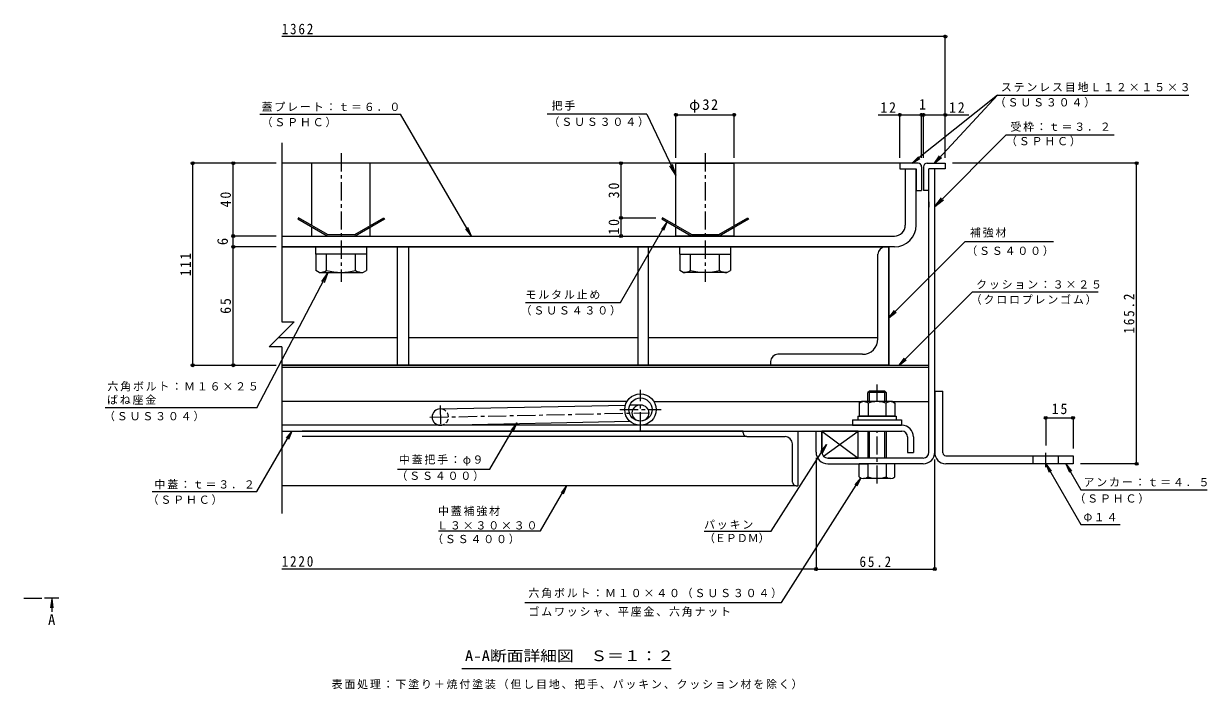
# Model space of a CAD drawing. Units: millimetres at full size. Extents: x -524 to 546, y -392 to 372.
# Drawn here: x -107 to 544, y 6 to 372 of the extents above; entities that cross this region are included whole.
import ezdxf
from ezdxf.enums import TextEntityAlignment as Align

# ---------------------------------------------------------------- set-up
doc = ezdxf.new("R2010")
doc.units = ezdxf.units.MM
doc.header["$LTSCALE"] = 2
doc.header["$PDMODE"] = 32
doc.header["$PDSIZE"] = 1.6
doc.linetypes.add('CHAIN1', pattern=[8, 5, -1, 1, -1])
doc.linetypes.add('DASHED1', pattern=[1.8, 1.2, -0.6])
for name, color, linetype, lineweight in [('0-2_仕上', 3, 'Continuous', 9), ('0-5_寸法', 7, 'Continuous', 9), ('D-1', 2, 'Continuous', 9), ('D-2', 3, 'Continuous', 9), ('D-3', 4, 'Continuous', 9), ('D-5', 7, 'Continuous', 9), ('D-6', 6, 'Continuous', 9), ('D-7', 5, 'Continuous', 5), ('D-8', 5, 'Continuous', 5), ('D-9', 134, 'Continuous', 5), ('D-A', 3, 'Continuous', 9), ('D-B', 6, 'Continuous', 9), ('D-C', 2, 'Continuous', 9), ('D-D', 4, 'Continuous', 9), ('D-E', 3, 'Continuous', 9), ('D-F', 7, 'Continuous', 9)]:
    doc.layers.add(name, color=color, linetype=linetype, lineweight=lineweight)
doc.styles.add('ＭＳ ゴシック', font='')
doc.styles.get('ＭＳ ゴシック').set_extended_font_data('MS Gothic')

msp = doc.modelspace()

# ---------------------------------------------------------------- linework, layer by layer
at = {"layer": '0-2_仕上', "color": 4, "linetype": 'CHAIN1'}
msp.add_line((-106.656, 55.892), (-95.257, 55.892), dxfattribs=at)
at = {"layer": '0-2_仕上', "color": 4}
for q in [(-91.91, 50.535), (-90.605, 50.535), (-91.257, 48.371)]:
    msp.add_line((-91.257, 55.492), q, dxfattribs=at)
msp.add_solid([(-87.257, 55.492), (-87.257, 56.292), (-95.257, 55.492), (-95.257, 56.292)], dxfattribs=at)
at = {"layer": 'D-1'}
for p, q in [((390.746, 136.048), (390.746, 291.848)), ((393.946, 291.848), (390.746, 291.848)), ((393.946, 136.048), (393.946, 291.848)), ((331.946, 136.048), (331.946, 147.648)), ((387.546, 132.848), (335.146, 132.848)), ((335.146, 129.648), (357.246, 129.648)), ((387.546, 129.648), (367.246, 129.648))]:
    msp.add_line(p, q, dxfattribs=at)
msp.add_lwpolyline([(328.746, 136.048), (328.746, 147.648), (331.946, 147.648)], dxfattribs=at)
for centre, radius, start, end in [((335.146, 136.048), 6.4, 180, 270), ((335.146, 136.048), 3.2, 180, 270), ((387.546, 136.048), 3.2, 270, 0), ((387.546, 136.048), 6.4, 270, 0)]:
    msp.add_arc(centre, radius, start, end, dxfattribs=at)
at = {"layer": 'D-2'}
for p, q in [((377.746, 291.848), (383.746, 291.848)), ((377.746, 291.848), (377.746, 260.848)), ((383.746, 260.848), (383.746, 291.848)), ((35.115, 254.848), (371.746, 254.848)), ((371.746, 248.848), (35.115, 248.848))]:
    msp.add_line(p, q, dxfattribs=at)
at = {"layer": 'D-2', "linetype": 'CHAIN1'}
for p, q in [((232.246, 148.149), (232.246, 170.345)), ((220.897, 159.498), (243.594, 159.498))]:
    msp.add_line(p, q, dxfattribs=at)
at = {"layer": 'D-2'}
for radius in [8.65, 6.35]:
    msp.add_circle((232.246, 159.498), radius, dxfattribs=at)
for radius in [6, 12]:
    msp.add_arc((371.746, 260.848), radius, 270, 0, dxfattribs=at)
at = {"layer": 'D-3'}
for p, q in [((374.746, 294.848), (35.115, 294.848)), ((374.746, 294.848), (374.746, 291.848)), ((384.746, 294.848), (374.746, 294.848)), ((386.746, 292.848), (386.746, 279.848)), ((387.746, 292.848), (387.746, 279.848)), ((389.746, 294.848), (399.746, 294.848)), ((399.746, 294.848), (399.746, 291.848)), ((374.746, 291.848), (383.746, 291.848)), ((383.746, 291.848), (383.746, 279.848)), ((399.746, 291.848), (390.746, 291.848)), ((390.746, 279.848), (390.746, 291.848)), ((383.746, 279.848), (386.746, 279.848)), ((390.746, 279.848), (387.746, 279.848)), ((60.031, 254.848), (43.911, 264.155)), ((46.043, 263.848), (45.643, 263.155)), ((91.581, 264.155), (75.46, 254.848)), ((89.449, 263.848), (89.849, 263.155)), ((260.031, 254.848), (243.911, 264.155)), ((246.043, 263.848), (245.643, 263.155)), ((291.581, 264.155), (275.46, 254.848)), ((289.448, 263.848), (289.848, 263.155)), ((60.031, 254.848), (75.46, 254.848)), ((60.246, 255.648), (75.246, 255.648)), ((260.031, 254.848), (275.46, 254.848)), ((260.246, 255.648), (275.246, 255.648))]:
    msp.add_line(p, q, dxfattribs=at)
for points in [[(60.246, 255.648), (44.311, 264.848), (43.911, 264.155)], [(75.246, 255.648), (91.181, 264.848), (91.581, 264.155)], [(260.246, 255.648), (244.311, 264.848), (243.911, 264.155)], [(275.246, 255.648), (291.181, 264.848), (291.581, 264.155)]]:
    msp.add_lwpolyline(points, dxfattribs=at)
for centre, start, end in [((384.746, 292.848), 0, 90), ((389.746, 292.848), 90, 180)]:
    msp.add_arc(centre, 2, start, end, dxfattribs=at)
at = {"layer": 'D-5'}
for p, q in [((428.455, 332.327), (381.527, 294.848)), ((428.455, 332.327), (393.752, 294.848)), ((428.455, 332.327), (533.624, 332.327)), ((23.025, 321.798), (100.461, 321.798)), ((139.32, 254.848), (100.461, 321.798)), ((235.663, 321.798), (181.012, 321.798)), ((235.663, 321.798), (251.746, 288.381)), ((433.225, 310.456), (393.946, 271.042)), ((433.225, 310.456), (492.493, 310.456)), ((251.746, 288.381), (248.46, 293.401)), ((251.746, 288.381), (249.872, 294.08)), ((381.529, 294.848), (384.995, 298.452)), ((381.529, 294.848), (385.809, 297.432)), ((393.752, 294.848), (396.641, 298.928)), ((393.752, 294.848), (397.599, 298.042)), ((393.946, 271.042), (397.59, 275.808)), ((393.946, 271.042), (398.699, 274.703)), ((246.788, 262.494), (243.744, 258.527)), ((139.32, 254.848), (136.267, 258.808)), ((139.32, 254.848), (137.396, 259.463)), ((459.245, 251.692), (410.534, 251.692)), ((60.508, 234.848), (57.051, 229.944)), ((414.754, 224.266), (483.661, 224.266)), ((169.17, 218.328), (221.289, 218.328)), ((368.746, 209.904), (372.713, 212.948)), ((374.336, 183.848), (378.303, 186.892)), ((21.446, 160.392), (-61.951, 160.392)), ((164.248, 152.178), (161.195, 148.218)), ((164.248, 152.178), (162.324, 147.563)), ((21.446, 114.483), (40.696, 147.648)), ((40.696, 147.648), (37.643, 143.688)), ((40.696, 147.648), (38.772, 143.033)), ((304.098, 92.623), (334.443, 140.244)), ((334.443, 140.244), (331.229, 136.414)), ((334.443, 140.244), (332.329, 135.713)), ((454.946, 129.648), (456.859, 125.028)), ((454.946, 129.648), (457.99, 125.681)), ((454.946, 129.648), (474.228, 96.25)), ((466.005, 129.648), (474.228, 115.406)), ((466.005, 129.648), (467.919, 125.028)), ((466.005, 129.648), (469.049, 125.681)), ((177.305, 92.858), (191.694, 117.648)), ((191.694, 117.648), (188.641, 113.688)), ((191.694, 117.648), (189.77, 113.033)), ((309.654, 53.422), (353.336, 121.973)), ((353.336, 121.973), (350.122, 118.143)), ((353.336, 121.973), (351.223, 117.441)), ((-36.098, 114.483), (21.446, 114.483)), ((474.228, 115.406), (543.716, 115.406)), ((121.271, 92.858), (177.305, 92.858)), ((267.184, 92.623), (304.098, 92.623)), ((474.228, 96.25), (495.839, 96.25)), ((168.679, 53.422), (309.654, 53.422)), ((249.048, 16.979), (134.048, 16.979))]:
    msp.add_line(p, q, dxfattribs=at)
for points in [[(221.289, 218.328), (246.788, 262.494), (244.875, 257.875)], [(410.534, 251.692), (368.746, 209.904), (371.79, 213.87)], [(21.446, 160.392), (60.508, 234.848), (58.438, 229.216)], [(414.754, 224.266), (374.336, 183.848), (377.38, 187.815)], [(98.769, 126.795), (149.515, 126.795), (164.248, 152.178)]]:
    msp.add_lwpolyline(points, dxfattribs=at)
at = {"layer": 'D-6'}
for p, q in [((390.746, 273.647), (390.746, 270.647)), ((35.115, 183.848), (390.746, 183.848)), ((35.115, 182.848), (390.746, 182.848)), ((224.77, 163.849), (35.115, 163.849)), ((239.722, 163.849), (353.746, 163.849)), ((370.746, 163.849), (390.746, 163.849)), ((122.152, 159.846), (223.958, 161.975)), ((226.421, 162.027), (232.152, 162.147)), ((122.34, 150.849), (226.506, 153.026)), ((232.246, 153.147), (232.34, 153.149)), ((331.946, 147.648), (331.946, 136.048)), ((332.849, 133.819), (351.946, 147.648))]:
    msp.add_line(p, q, dxfattribs=at)
at = {"layer": 'D-6', "linetype": 'CHAIN1'}
for p, q in [((116.542, 155.229), (237.302, 157.754)), ((122.114, 161.648), (122.364, 149.673))]:
    msp.add_line(p, q, dxfattribs=at)
at = {"layer": 'D-6'}
msp.add_lwpolyline([(335.146, 132.848), (351.946, 132.848), (351.946, 147.648), (331.946, 147.648), (351.946, 132.848)], dxfattribs=at)
msp.add_circle((232.246, 157.648), 4.5, dxfattribs=at)
msp.add_arc((122.246, 155.348), 4.5, 90, 270, dxfattribs=at)
at = {"layer": 'D-6', "linetype": 'DASHED1'}
msp.add_arc((122.246, 155.348), 4.5, 270, 90, dxfattribs=at)
at = {"layer": 'D-7'}
for p, q in [((358.058, 169.648), (357.246, 168.836)), ((366.434, 169.648), (358.058, 169.648)), ((358.058, 163.848), (358.058, 169.648)), ((366.434, 169.648), (367.246, 168.836)), ((366.434, 163.848), (366.434, 169.648)), ((367.246, 168.836), (357.246, 168.836)), ((357.246, 163.848), (357.246, 168.836)), ((367.246, 168.836), (367.246, 164.148)), ((367.246, 168.836), (367.246, 163.848)), ((357.246, 147.648), (357.246, 132.848)), ((358.058, 132.848), (358.058, 147.648)), ((366.434, 132.848), (366.434, 147.648)), ((367.246, 147.648), (367.246, 132.848)), ((372.046, 129.648), (352.446, 129.648)), ((352.446, 122.542), (352.446, 129.648)), ((357.246, 129.648), (357.246, 122.542)), ((367.246, 129.648), (367.246, 122.542)), ((372.046, 122.542), (372.046, 129.648)), ((369.646, 121.647), (354.846, 121.647))]:
    msp.add_line(p, q, dxfattribs=at)
at = {"layer": 'D-7', "linetype": 'CHAIN1'}
for p, q in [((362.246, 163.848), (362.246, 173.18)), ((362.246, 118.77), (362.246, 147.648))]:
    msp.add_line(p, q, dxfattribs=at)
at = {"layer": 'D-7', "color": 2, "lineweight": 9}
for p, q in [((352.431, 163.088), (353.746, 163.848)), ((352.431, 163.088), (352.431, 155.848)), ((370.746, 163.848), (353.746, 163.848)), ((357.338, 163.088), (357.338, 155.848)), ((367.153, 163.088), (367.153, 155.848))]:
    msp.add_line(p, q, dxfattribs=at)
at = {"layer": 'D-7', "color": 134}
for p, q in [((348.746, 153.848), (348.746, 150.848)), ((348.746, 153.848), (375.746, 153.848)), ((348.746, 150.848), (375.746, 150.848)), ((375.746, 153.848), (375.746, 150.848))]:
    msp.add_line(p, q, dxfattribs=at)
at = {"layer": 'D-7', "color": 6, "lineweight": 9}
for p, q in [((351.746, 155.848), (351.746, 153.848)), ((351.746, 153.848), (372.746, 153.848))]:
    msp.add_line(p, q, dxfattribs=at)
at = {"layer": 'D-7', "color": 2, "lineweight": 9}
msp.add_lwpolyline([(370.746, 163.848), (372.061, 163.088), (372.061, 155.848), (352.431, 155.848)], dxfattribs=at)
at = {"layer": 'D-7', "color": 6, "lineweight": 9}
msp.add_lwpolyline([(351.746, 155.848), (372.746, 155.848), (372.746, 153.848)], dxfattribs=at)
at = {"layer": 'D-7', "color": 2, "lineweight": 9}
for centre, radius, start, end in [((355.327, 158.071), 5.793, 94.38438, 120), ((354.731, 159.008), 4.842, 57.42749, 88.18784), ((362.246, 147.607), 16.241, 72.41188, 107.5881), ((369.76, 159.008), 4.842, 91.81215, 122.57249), ((369.164, 158.071), 5.793, 59.99998, 85.6156)]:
    msp.add_arc(centre, radius, start, end, dxfattribs=at)
at = {"layer": 'D-7'}
for centre, radius, start, end in [((354.846, 125.313), 3.666, 229.1022, 310.89809), ((362.246, 136.063), 14.416, 249.70546, 290.29454), ((369.646, 125.313), 3.666, 229.10191, 310.8978)]:
    msp.add_arc(centre, radius, start, end, dxfattribs=at)
at = {"layer": 'D-8'}
for p, q in [((35.115, 248.848), (368.746, 248.848)), ((368.746, 248.848), (368.746, 183.848)), ((368.746, 183.848), (35.115, 183.848))]:
    msp.add_line(p, q, dxfattribs=at)
at = {"layer": 'D-9'}
for p, q in [((366.746, 248.848), (368.746, 248.848)), ((53.846, 244.848), (53.846, 235.945)), ((59.746, 235.945), (59.746, 244.848)), ((75.746, 235.945), (75.746, 244.848)), ((81.646, 244.848), (81.646, 235.974)), ((253.846, 244.848), (253.846, 235.974)), ((259.746, 235.945), (259.746, 244.848)), ((275.746, 235.945), (275.746, 244.848)), ((281.646, 244.848), (281.646, 235.945)), ((362.746, 198.348), (362.746, 244.848)), ((55.746, 234.848), (53.846, 235.945)), ((55.746, 234.848), (79.696, 234.848)), ((79.737, 234.872), (81.646, 235.974)), ((255.754, 234.872), (253.846, 235.974)), ((279.746, 234.848), (255.796, 234.848)), ((279.746, 234.848), (281.646, 235.945)), ((354.246, 189.848), (307.746, 189.848)), ((303.746, 185.848), (303.746, 183.848))]:
    msp.add_line(p, q, dxfattribs=at)
msp.add_lwpolyline([(303.746, 183.848), (368.746, 183.848), (368.746, 248.848)], dxfattribs=at)
for centre, radius, start, end in [((366.746, 244.848), 4, 90, 180), ((56.004, 241.75), 6.906, 267.86055, 302.81094), ((67.746, 264.568), 29.72, 254.38446, 285.61554), ((79.488, 241.75), 6.906, 237.18906, 272.13945), ((256.003, 241.75), 6.906, 267.86055, 302.81094), ((267.746, 264.568), 29.72, 254.38446, 285.61554), ((279.488, 241.75), 6.906, 237.18906, 272.13945), ((354.246, 198.348), 8.5, 270, 0), ((307.746, 185.848), 4, 90, 180)]:
    msp.add_arc(centre, radius, start, end, dxfattribs=at)
at = {"layer": 'D-A'}
for p, q in [((375.846, 150.848), (35.115, 150.848)), ((35.115, 147.648), (375.846, 147.648)), ((379.046, 144.448), (379.046, 135.848)), ((382.246, 144.448), (382.246, 135.848)), ((379.046, 135.848), (382.246, 135.848))]:
    msp.add_line(p, q, dxfattribs=at)
for radius in [6.4, 3.2]:
    msp.add_arc((375.846, 144.448), radius, 0, 90, dxfattribs=at)
at = {"layer": 'D-B'}
for p, q in [((288.746, 147.648), (46.42, 147.648)), ((290.746, 144.648), (46.42, 144.648)), ((288.746, 147.648), (318.746, 147.648)), ((288.746, 146.648), (288.746, 147.648)), ((290.746, 144.648), (311.746, 144.648)), ((318.746, 147.648), (318.746, 117.648)), ((315.746, 119.648), (315.746, 140.648)), ((317.746, 117.648), (35.115, 117.648)), ((317.746, 117.648), (318.746, 117.648))]:
    msp.add_line(p, q, dxfattribs=at)
for centre, radius, start, end in [((290.746, 146.648), 2, 180, 270), ((311.746, 140.648), 4, 0, 90), ((317.746, 119.648), 2, 180, 270)]:
    msp.add_arc(centre, radius, start, end, dxfattribs=at)
at = {"layer": 'D-C', "linetype": 'CHAIN1'}
for p, q in [((67.746, 300.383), (67.746, 229.722)), ((267.746, 300.383), (267.746, 229.722))]:
    msp.add_line(p, q, dxfattribs=at)
at = {"layer": 'D-C'}
for p, q in [((83.746, 294.848), (51.746, 294.848)), ((51.746, 260.556), (51.746, 294.848)), ((83.746, 260.556), (83.746, 294.848)), ((251.746, 294.848), (283.746, 294.848)), ((251.746, 260.556), (251.746, 294.848)), ((283.746, 260.556), (283.746, 294.848)), ((51.746, 254.848), (51.746, 259.632)), ((51.746, 254.848), (83.746, 254.848)), ((83.746, 254.848), (83.746, 259.632)), ((251.746, 254.848), (251.746, 259.632)), ((283.746, 254.848), (251.746, 254.848)), ((283.746, 254.848), (283.746, 259.632))]:
    msp.add_line(p, q, dxfattribs=at)
at = {"layer": 'D-C', "color": 134, "lineweight": 5}
for p, q in [((81.746, 248.848), (53.746, 248.848)), ((53.746, 248.848), (53.746, 244.848)), ((253.746, 248.848), (281.746, 248.848)), ((281.746, 248.848), (281.746, 244.848))]:
    msp.add_line(p, q, dxfattribs=at)
for points in [[(81.746, 248.848), (81.746, 244.848), (53.746, 244.848)], [(253.746, 248.848), (253.746, 244.848), (281.746, 244.848)]]:
    msp.add_lwpolyline(points, dxfattribs=at)
at = {"layer": 'D-D'}
for p, q in [((98.746, 198.848), (33.149, 198.848)), ((230.746, 198.848), (104.746, 198.848)), ((362.746, 198.848), (236.746, 198.848))]:
    msp.add_line(p, q, dxfattribs=at)
at = {"layer": 'D-E', "color": 2}
for p, q in [((98.746, 183.848), (98.746, 248.848)), ((104.746, 248.848), (104.746, 183.848)), ((230.746, 248.848), (230.746, 183.848)), ((236.746, 183.848), (236.746, 248.848))]:
    msp.add_line(p, q, dxfattribs=at)
at = {"layer": 'D-E'}
for p, q in [((393.946, 169.649), (393.946, 136.048)), ((393.946, 169.649), (398.446, 169.649)), ((398.446, 135.648), (398.446, 169.649)), ((399.946, 134.148), (469.946, 134.148)), ((447.946, 129.647), (447.946, 134.147)), ((461.946, 129.648), (461.946, 134.148)), ((469.946, 134.148), (469.946, 129.648)), ((469.946, 129.648), (399.946, 129.648))]:
    msp.add_line(p, q, dxfattribs=at)
at = {"layer": 'D-E', "linetype": 'CHAIN1'}
msp.add_line((454.946, 127.901), (454.946, 135.79), dxfattribs=at)
at = {"layer": 'D-E'}
for radius, start in [(6, 176.17647), (1.5, 180.00027)]:
    msp.add_arc((399.946, 135.648), radius, start, 270, dxfattribs=at)
at = {"layer": 'D-F'}
for p, q in [((399.746, 364.445), (35.115, 364.445)), ((399.746, 297.848), (399.746, 365.445)), ((251.746, 297.848), (251.746, 322.373)), ((251.746, 321.373), (283.746, 321.373)), ((283.746, 297.848), (283.746, 322.373)), ((362.833, 321.373), (386.746, 321.373)), ((374.746, 297.848), (374.746, 322.373)), ((386.746, 297.848), (386.746, 322.373)), ((386.746, 321.373), (387.746, 321.373)), ((387.746, 297.848), (387.746, 322.373)), ((387.746, 321.373), (412.616, 321.373)), ((32.115, 294.848), (-14.395, 294.848)), ((-13.795, 183.848), (-13.795, 294.848)), ((8.493, 254.848), (8.493, 294.848)), ((221.604, 264.848), (221.604, 294.848)), ((505.471, 294.848), (403.746, 294.848)), ((504.871, 129.648), (504.871, 294.848)), ((221.004, 264.848), (240.657, 264.848)), ((221.604, 254.848), (221.604, 264.848)), ((32.115, 254.848), (7.493, 254.848)), ((8.493, 248.848), (8.493, 254.848)), ((32.115, 248.848), (7.493, 248.848)), ((8.493, 183.848), (8.493, 248.848)), ((35.115, 193.933), (28.234, 193.933)), ((35.115, 193.933), (35.115, 102.34)), ((-14.395, 183.848), (32.115, 183.848)), ((454.946, 155.498), (454.946, 139.79)), ((454.946, 154.898), (469.946, 154.898)), ((469.946, 155.498), (469.946, 138.148)), ((328.745, 133.047), (328.745, 70.868)), ((393.946, 71.268), (393.946, 132.048)), ((505.471, 129.648), (473.946, 129.648)), ((328.745, 71.868), (35.115, 71.868)), ((328.745, 71.868), (393.946, 71.868))]:
    msp.add_line(p, q, dxfattribs=at)
msp.add_lwpolyline([(35.115, 306), (35.115, 207.696), (41.997, 207.696), (28.234, 193.933)], dxfattribs=at)
for p in [(399.746, 364.445), (251.746, 321.373), (283.746, 321.373), (374.746, 321.373), (386.746, 321.373), (387.746, 321.373), (399.746, 321.373), (-13.795, 294.848), (8.493, 294.848), (221.604, 294.848), (504.871, 294.848), (221.604, 264.848), (8.493, 254.848), (221.604, 254.848), (8.493, 248.848), (-13.795, 183.848), (8.493, 183.848), (454.946, 154.898), (469.946, 154.898), (504.871, 129.648), (328.745, 71.868), (393.946, 71.868)]:
    msp.add_point(p, dxfattribs=at)

# ---------------------------------------------------------------- texts
at = {"layer": '0-5_寸法', "color": 2, "style": 'ＭＳ ゴシック'}
msp.add_text('A', height=5.865, dxfattribs=at).set_placement((-93.257, 39.353), align=Align.BOTTOM_LEFT)
at = {"layer": 'D-5', "style": 'ＭＳ ゴシック'}
msp.add_text('（ＥＰＤＭ）', height=4.399, dxfattribs=at).set_placement((267.184, 85.311), align=Align.BOTTOM_LEFT)
at = {"layer": 'D-5', "color": 2, "style": 'ＭＳ ゴシック', "width": 1.15}
msp.add_text('A-A断面詳細図\u3000Ｓ＝１：２', height=5.865, dxfattribs=at).set_placement((135.798, 19.479), align=Align.BOTTOM_LEFT)
at = {"layer": 'D-5', "char_height": 4.399, "attachment_point": 7, "style": 'ＭＳ ゴシック'}
for s, insert in [('\\T1.17;ステンレス目地Ｌ１２×１５×３', (430.294, 333.961)), ('\\T1.17;蓋プレート：ｔ＝６．０', (24.091, 323.308)), ('\\T1.17;把手', (183.431, 323.766)), ('\\T1.17;（ＳＵＳ３０４）', (426.926, 325.473)), ('\\T1.17;（ＳＰＨＣ）', (24.091, 314.575)), ('\\T1.17;（ＳＵＳ３０４）', (181.749, 314.785)), ('\\T1.17;受枠：ｔ＝３．２', (435.525, 312.168)), ('\\T1.17;（ＳＰＨＣ）', (433.093, 304.139)), ('\\T1.17;補強材', (413.285, 253.987)), ('\\T1.17;（ＳＳ４００）', (411.245, 243.883)), ('\\T1.17;クッション：３×２５', (416.664, 225.532)), ('\\T1.17;モルタル止め', (169.091, 220.129)), ('\\T1.17;（クロロプレンゴム）', (413.701, 217.111)), ('\\T1.17;（ＳＵＳ４３０）', (166.379, 211.147)), ('\\T1.17;六角ボルト：Ｍ１６×２５', (-60.645, 169.462)), ('\\T1.17;ばね座金', (-60.854, 162.118)), ('\\T1.17;（ＳＵＳ３０４）', (-62.507, 153.006)), ('\\T1.17;中蓋把手：φ９', (99.513, 128.572)), ('\\T1.17;（ＳＳ４００）', (98.184, 120.264)), ('\\T1.17;中蓋：ｔ＝３．２', (-34.811, 115.622)), ('\\T1.17;アンカー：ｔ＝４．５', (475.689, 117.11)), ('\\T1.17;（ＳＰＨＣ）', (-38.547, 107.109)), ('\\T1.17;（ＳＰＨＣ）', (470.693, 107.789)), ('\\T1.17;中蓋補強材', (121.014, 100.958)), ('\\T1.17;Ｌ３×３０×３０', (120.544, 93.52)), ('\\T1.17;パッキン', (267.184, 93.588)), ('\\T1.17;Φ１４', (475.689, 97.954)), ('\\T1.17;（ＳＳ４００）', (117.776, 85.493)), ('\\T1.17;六角ボルト：Ｍ１０×４０（ＳＵＳ３０４）', (170.708, 55.826)), ('\\T1.17;ゴムワッシャ、平座金、六角ナット', (170.708, 45.661)), ('\\T1.17;表面処理：下塗り＋焼付塗装（但し目地、把手、パッキン、クッション材を除く）', (62.548, 5.753))]:
    msp.add_mtext(s, dxfattribs=dict(at, insert=insert))
at = {"layer": 'D-F', "color": 2, "style": 'ＭＳ ゴシック'}
msp.add_text('1', height=5.865, dxfattribs=at).set_placement((385.246, 322.572), align=Align.BOTTOM_LEFT)
msp.add_text('6', height=5.865, rotation=90, dxfattribs=at).set_placement((7.293, 249.848), align=Align.BOTTOM_LEFT)
at = {"layer": 'D-F', "color": 2, "char_height": 5.865, "attachment_point": 7, "style": 'ＭＳ ゴシック'}
for s, insert in [('\\T1.28;\\W0.9;1362', (35.115, 365.645)), ('\\T1.19;φ32', (258.996, 322.572)), ('\\T1.27;\\W0.95;12', (364.053, 322.572)), ('\\T1.27;\\W0.95;12', (401.801, 322.572)), ('\\T1.27;\\W0.95;15', (458.196, 156.898)), ('\\T1.28;\\W0.9;1220', (35.115, 73.068)), ('\\T1.28;\\W0.9;65.2', (352.595, 72.868))]:
    msp.add_mtext(s, dxfattribs=dict(at, insert=insert))
at = {"layer": 'D-F', "color": 2, "char_height": 5.865, "attachment_point": 7, "rotation": 90, "style": 'ＭＳ ゴシック'}
for s, insert in [('\\T1.27;\\W0.95;30', (220.604, 275.598)), ('\\T1.27;\\W0.95;40', (7.293, 270.598)), ('\\T1.27;\\W0.95;10', (220.604, 255.598)), ('\\T1.27;\\W0.9;111', (-14.795, 232.848)), ('\\T1.28;\\W0.9;165.2', (503.671, 201.248)), ('\\T1.27;\\W0.95;65', (7.293, 212.098))]:
    msp.add_mtext(s, dxfattribs=dict(at, insert=insert))

doc.saveas('drawing.dxf')
